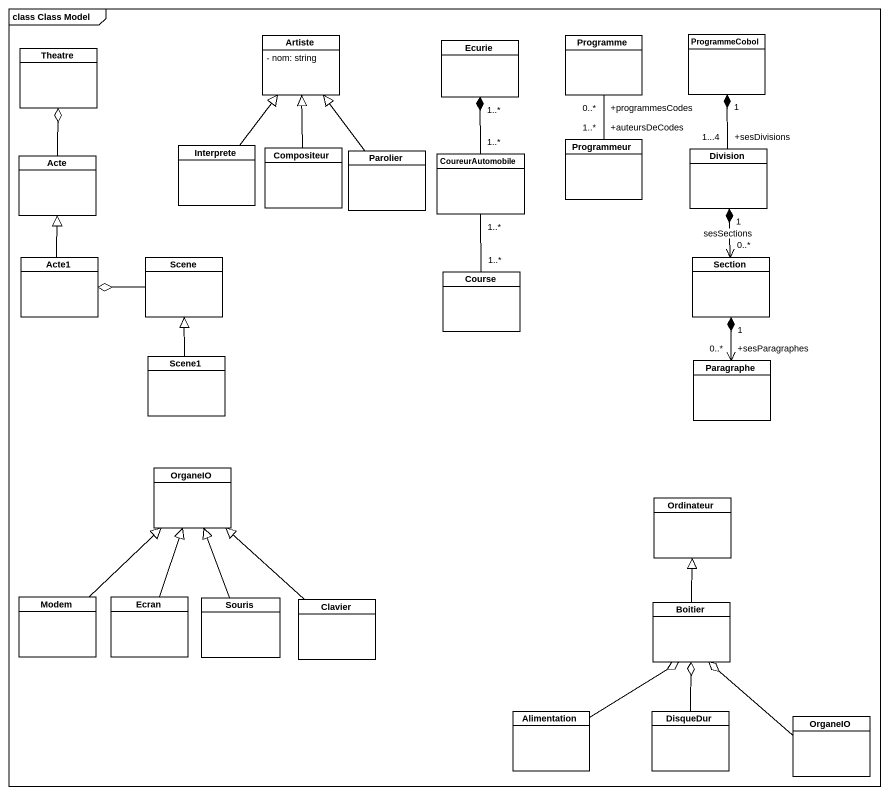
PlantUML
@startuml
mainframe class Class Model
hide circle
hide empty members
skinparam classAttributeIconSize 0
class Artiste {
  - nom: string
}
class Ecurie
class Programme
class ProgrammeCobol
class Theatre
class Acte
class Interprete
class Compositeur
class Parolier
class CoureurAutomobile
class Programmeur
class Division
class Acte1
class Scene
class Course
class Section
class Scene1
class Paragraphe
class OrganeIO
class Ordinateur
class Modem
class Ecran
class Souris
class Clavier
class Boitier
class Alimentation
class DisqueDur
class "OrganeIO" as OrganeIO_2
Programme "+programmesCodes\n0..*" -- "+auteursDeCodes\n1..*" Programmeur
Acte -up-o Theatre
Interprete -up-|> Artiste
Compositeur -up-|> Artiste
Parolier -up-|> Artiste
CoureurAutomobile "1..*" -up-* "1..*" Ecurie
Division "+sesDivisions\n1...4" -up-* "1" ProgrammeCobol
Acte1 -up-|> Acte
Scene -left-o Acte1
Course "1..*" -up- "1..*" CoureurAutomobile
Section "0..*" <-up-* "1" Division : sesSections
Scene1 -up-|> Scene
Paragraphe "+sesParagraphes\n0..*" <-up-* "1" Section
Modem -up-|> OrganeIO
Ecran -up-|> OrganeIO
Souris -up-|> OrganeIO
Clavier -up-|> OrganeIO
Boitier -up-|> Ordinateur
Alimentation -up-o Boitier
DisqueDur -up-o Boitier
OrganeIO_2 -up-o Boitier
@enduml
